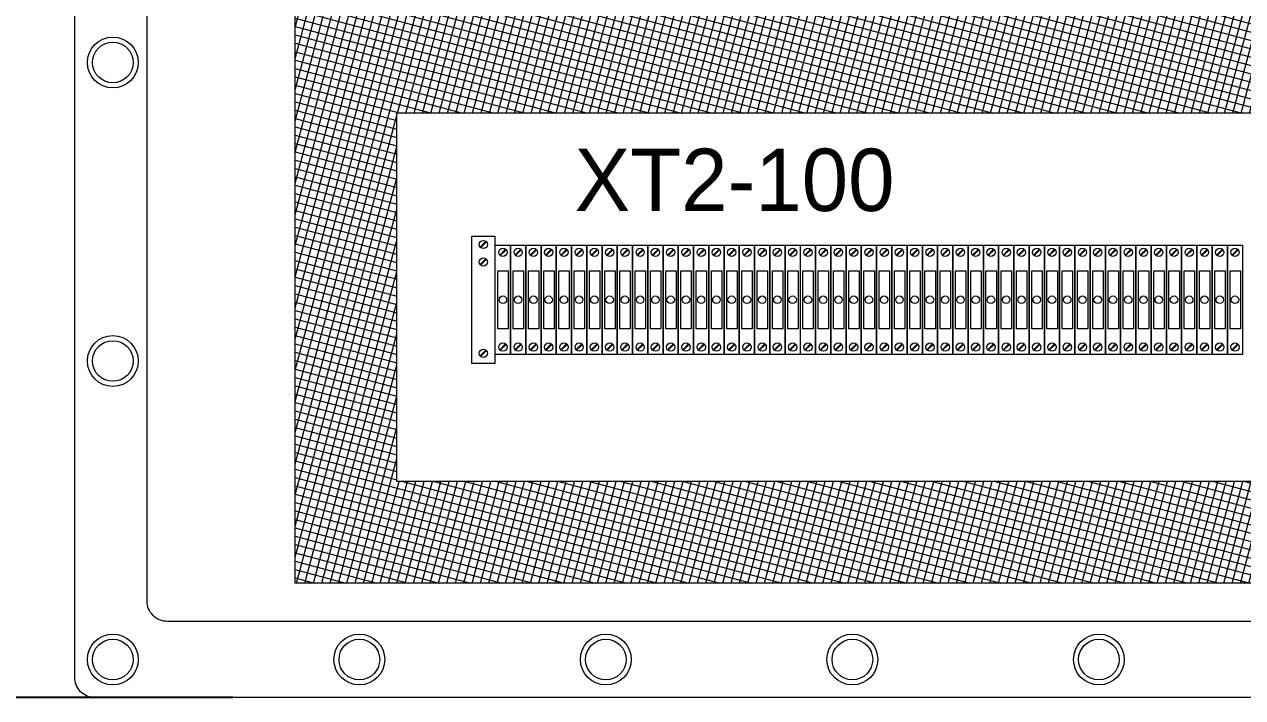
# Model space of a CAD drawing. Header units: millimetres. Extents: x 43457 to 72822, y 60284 to 123188.
# Drawn here: x 44166.6 to 44646, y 61256 to 61521 of the extents above; entities that cross this region are included whole.
import ezdxf

# ---------------------------------------------------------------- set-up
doc = ezdxf.new("R2010")
doc.units = ezdxf.units.MM
doc.header["$LTSCALE"] = 10
doc.header["$PDSIZE"] = -5
doc.layers.get('Defpoints').update_dxf_attribs({"lineweight": 18})
doc.layers.add('1轮廓实线层', color=7, linetype='Continuous', lineweight=18)
doc.layers.add('6文字层', color=3, linetype='Continuous', lineweight=18)
doc.styles.add('TH_GBDIM', font='', dxfattribs={"width": 0.8})
doc.styles.add('样式 1', font='', dxfattribs={"width": 0.9})
doc.styles.get('TH_GBDIM').set_extended_font_data('幼圆')
doc.styles.get('样式 1').set_extended_font_data('幼圆')
doc.dimstyles.new('TH_GBDIM', dxfattribs={"dimtxt": 3, "dimasz": 2.5, "dimexe": 2, "dimexo": 0, "dimgap": 1.5, "dimtad": 1, "dimdec": 1, "dimzin": 0, "dimdsep": 46, "dimtxsty": 'TH_GBDIM', "dimcen": 2.5, "dimdle": 5, "dimclrd": 4, "dimclre": 4, "dimclrt": 3, "dimadec": 0, "dimazin": 0, "dimtfac": 0.714286, "dimtdec": 1, "dimtmove": 0, "dimatfit": 3, "dimfxl": 1, "dimtolj": 1, "dimarcsym": 0})

# ---------------------------------------------------------------- blocks, each defined once
blk = doc.blocks.new('*D21')
at = {"layer": '1轮廓实线层', "color": 4, "linetype": 'Continuous', "lineweight": -2}
for p, q in [((44248.68, 61755.96), (44132.67, 61755.96)), ((44134.67, 61258.46), (44134.67, 61753.46)), ((44248.68, 61255.96), (44132.67, 61255.96))]:
    blk.add_line(p, q, dxfattribs=at)
at = {"layer": '1轮廓实线层', "color": 4}
for points in [[(44134.25, 61753.46), (44135.08, 61753.46), (44134.67, 61755.96)], [(44134.25, 61258.46), (44135.08, 61258.46), (44134.67, 61255.96)]]:
    blk.add_solid(points, dxfattribs=at)
at = {"layer": 'Defpoints', "color": 0}
for p in [(44134.67, 61755.96), (44248.68, 61755.96), (44248.68, 61255.96)]:
    blk.add_point(p, dxfattribs=at)
at = {"layer": '1轮廓实线层', "color": 3, "insert": (44108.17, 61505.96), "char_height": 50, "attachment_point": 5, "rotation": 90, "style": 'TH_GBDIM'}
blk.add_mtext('\\A1;500.0', dxfattribs=at)

msp = doc.modelspace()

# ---------------------------------------------------------------- hatches: boundary and pattern name
at = {"layer": '1轮廓实线层'}
h = msp.add_hatch(dxfattribs=at)
h.set_pattern_fill('ANSI37', color=4, angle=30, style=0)
h.set_pattern_definition([(75, (51.9008, 105.1475), (-3.0668145, 0.82175047), []), (165, (51.9008, 105.1475), (-0.82175047, -3.0668145), [])])
h.paths.add_polyline_path([(44273.21, 61710.84), (45096.65, 61710.84), (45096.65, 61301.08), (44273.21, 61301.08)])
edge = h.paths.add_edge_path(flags=16)
edge.add_line((44313.21, 61525.96), (44313.21, 61670.84))
edge.add_line((44313.21, 61670.84), (45055.65, 61670.84))
edge.add_line((45055.65, 61670.84), (45055.65, 61525.96))
edge.add_line((45055.65, 61485.96), (45055.65, 61341.08))
edge.add_line((45055.65, 61341.08), (44313.21, 61341.08))
edge.add_line((44313.21, 61341.08), (44313.21, 61485.96))
edge.add_line((45056.65, 61485.96), (44313.21, 61485.96))
edge.add_line((45056.65, 61525.96), (44313.21, 61525.96))

# ---------------------------------------------------------------- linework, layer by layer
for p, q in [((45056.65, 61485.96), (44313.21, 61485.96)), ((45056.65, 61341.08), (44313.21, 61341.08)), ((44611.54, 61301.08), (44531.54, 61301.08))]:
    msp.add_line(p, q, dxfattribs=at)
at = {"layer": '1轮廓实线层', "lineweight": 13}
for p, q in [((44342.73, 61437.53), (44351.73, 61437.53)), ((44342.73, 61387.53), (44342.73, 61437.53)), ((44345.98, 61433.26), (44348.27, 61435.56)), ((44346.18, 61433.06), (44348.48, 61435.36)), ((44351.73, 61437.53), (44351.73, 61387.53)), ((44351.94, 61391.08), (44351.94, 61434.08)), ((44351.94, 61434.08), (44357.94, 61434.08)), ((44353.69, 61430.18), (44355.99, 61432.47)), ((44353.89, 61429.97), (44356.19, 61432.27)), ((44357.94, 61434.08), (44357.94, 61391.08)), ((44357.94, 61434.08), (44363.94, 61434.08)), ((44357.94, 61391.08), (44357.94, 61434.08)), ((44359.69, 61430.18), (44361.99, 61432.47)), ((44359.89, 61429.97), (44362.19, 61432.27)), ((44363.94, 61434.08), (44363.94, 61391.08)), ((44363.94, 61434.08), (44369.94, 61434.08)), ((44363.94, 61391.08), (44363.94, 61434.08)), ((44365.69, 61430.18), (44367.99, 61432.47)), ((44365.89, 61429.97), (44368.19, 61432.27)), ((44369.94, 61434.08), (44369.94, 61391.08)), ((44369.94, 61434.08), (44375.94, 61434.08)), ((44369.94, 61391.08), (44369.94, 61434.08)), ((44371.69, 61430.18), (44373.99, 61432.47)), ((44371.9, 61429.97), (44374.19, 61432.27)), ((44375.94, 61434.08), (44375.94, 61391.08)), ((44375.94, 61434.08), (44381.94, 61434.08)), ((44375.94, 61391.08), (44375.94, 61434.08)), ((44377.7, 61430.18), (44379.99, 61432.47)), ((44377.9, 61429.97), (44380.19, 61432.27)), ((44381.94, 61434.08), (44381.94, 61391.08)), ((44381.95, 61434.08), (44387.95, 61434.08)), ((44381.95, 61391.08), (44381.95, 61434.08)), ((44383.7, 61430.18), (44385.99, 61432.47)), ((44383.9, 61429.97), (44386.2, 61432.27)), ((44387.95, 61434.08), (44387.95, 61391.08)), ((44387.95, 61434.08), (44393.95, 61434.08)), ((44387.95, 61391.08), (44387.95, 61434.08)), ((44389.7, 61430.18), (44392, 61432.47)), ((44389.9, 61429.97), (44392.2, 61432.27)), ((44393.95, 61434.08), (44393.95, 61391.08)), ((44393.95, 61434.08), (44399.95, 61434.08)), ((44393.95, 61391.08), (44393.95, 61434.08)), ((44395.7, 61430.18), (44398, 61432.47)), ((44395.9, 61429.97), (44398.2, 61432.27)), ((44399.95, 61434.08), (44399.95, 61391.08)), ((44399.95, 61434.08), (44405.95, 61434.08)), ((44399.95, 61391.08), (44399.95, 61434.08)), ((44401.7, 61430.18), (44404, 61432.47)), ((44401.9, 61429.97), (44404.2, 61432.27)), ((44405.95, 61434.08), (44405.95, 61391.08)), ((44405.95, 61434.08), (44411.95, 61434.08)), ((44405.95, 61391.08), (44405.95, 61434.08)), ((44407.7, 61430.18), (44410, 61432.47)), ((44407.9, 61429.97), (44410.2, 61432.27)), ((44411.95, 61434.08), (44411.95, 61391.08)), ((44411.95, 61434.08), (44417.95, 61434.08)), ((44411.95, 61391.08), (44411.95, 61434.08)), ((44413.7, 61430.18), (44416, 61432.47)), ((44413.9, 61429.97), (44416.2, 61432.27)), ((44417.95, 61434.08), (44417.95, 61391.08)), ((44417.95, 61434.08), (44423.95, 61434.08)), ((44417.95, 61391.08), (44417.95, 61434.08)), ((44419.7, 61430.18), (44422, 61432.47)), ((44419.91, 61429.97), (44422.2, 61432.27)), ((44423.95, 61434.08), (44423.95, 61391.08)), ((44423.96, 61434.08), (44429.96, 61434.08)), ((44423.96, 61391.08), (44423.96, 61434.08)), ((44425.71, 61430.18), (44428, 61432.47)), ((44425.91, 61429.97), (44428.21, 61432.27)), ((44429.96, 61434.08), (44429.96, 61391.08)), ((44429.96, 61434.08), (44435.96, 61434.08)), ((44429.96, 61391.08), (44429.96, 61434.08)), ((44431.71, 61430.18), (44434.01, 61432.47)), ((44431.91, 61429.97), (44434.21, 61432.27)), ((44435.96, 61434.08), (44435.96, 61391.08)), ((44435.96, 61434.08), (44441.96, 61434.08)), ((44435.96, 61391.08), (44435.96, 61434.08)), ((44437.71, 61430.18), (44440.01, 61432.47)), ((44437.91, 61429.97), (44440.21, 61432.27)), ((44441.96, 61434.08), (44441.96, 61391.08)), ((44441.96, 61434.08), (44447.96, 61434.08)), ((44441.96, 61391.08), (44441.96, 61434.08)), ((44443.71, 61430.18), (44446.01, 61432.47)), ((44443.91, 61429.97), (44446.21, 61432.27)), ((44447.96, 61434.08), (44447.96, 61391.08)), ((44447.96, 61434.08), (44453.96, 61434.08)), ((44447.96, 61391.08), (44447.96, 61434.08)), ((44449.71, 61430.18), (44452.01, 61432.47)), ((44449.91, 61429.97), (44452.21, 61432.27)), ((44453.96, 61434.08), (44453.96, 61391.08)), ((44453.96, 61434.08), (44459.96, 61434.08)), ((44453.96, 61391.08), (44453.96, 61434.08)), ((44455.71, 61430.18), (44458.01, 61432.47)), ((44455.91, 61429.97), (44458.21, 61432.27)), ((44459.96, 61434.08), (44459.96, 61391.08)), ((44459.96, 61434.08), (44465.96, 61434.08)), ((44459.96, 61391.08), (44459.96, 61434.08)), ((44461.71, 61430.18), (44464.01, 61432.47)), ((44461.92, 61429.97), (44464.21, 61432.27)), ((44465.96, 61434.08), (44465.96, 61391.08)), ((44465.96, 61434.08), (44471.96, 61434.08)), ((44465.96, 61391.08), (44465.96, 61434.08)), ((44467.72, 61430.18), (44470.01, 61432.47)), ((44467.92, 61429.97), (44470.21, 61432.27)), ((44471.96, 61434.08), (44471.96, 61391.08)), ((44471.97, 61434.08), (44477.97, 61434.08)), ((44471.97, 61391.08), (44471.97, 61434.08)), ((44473.72, 61430.18), (44476.01, 61432.47)), ((44473.92, 61429.97), (44476.22, 61432.27)), ((44477.97, 61434.08), (44477.97, 61391.08)), ((44477.97, 61434.08), (44483.97, 61434.08)), ((44477.97, 61391.08), (44477.97, 61434.08)), ((44479.72, 61430.18), (44482.02, 61432.47)), ((44479.92, 61429.97), (44482.22, 61432.27)), ((44483.97, 61434.08), (44483.97, 61391.08)), ((44483.97, 61434.08), (44489.97, 61434.08)), ((44483.97, 61391.08), (44483.97, 61434.08)), ((44485.72, 61430.18), (44488.02, 61432.47)), ((44485.92, 61429.97), (44488.22, 61432.27)), ((44489.97, 61434.08), (44489.97, 61391.08)), ((44489.97, 61434.08), (44495.97, 61434.08)), ((44489.97, 61391.08), (44489.97, 61434.08)), ((44491.72, 61430.18), (44494.02, 61432.47)), ((44491.92, 61429.97), (44494.22, 61432.27)), ((44495.97, 61434.08), (44495.97, 61391.08)), ((44495.97, 61434.08), (44501.97, 61434.08)), ((44495.97, 61391.08), (44495.97, 61434.08)), ((44497.72, 61430.18), (44500.02, 61432.47)), ((44497.92, 61429.97), (44500.22, 61432.27)), ((44501.97, 61434.08), (44501.97, 61391.08)), ((44501.97, 61434.08), (44507.97, 61434.08)), ((44501.97, 61391.08), (44501.97, 61434.08)), ((44503.72, 61430.18), (44506.02, 61432.47)), ((44503.92, 61429.97), (44506.22, 61432.27)), ((44507.97, 61434.08), (44507.97, 61391.08)), ((44507.97, 61434.08), (44513.97, 61434.08)), ((44507.97, 61391.08), (44507.97, 61434.08)), ((44509.72, 61430.18), (44512.02, 61432.47)), ((44509.93, 61429.97), (44512.22, 61432.27)), ((44513.97, 61434.08), (44513.97, 61391.08)), ((44513.98, 61434.08), (44519.98, 61434.08)), ((44513.98, 61391.08), (44513.98, 61434.08)), ((44515.73, 61430.18), (44518.02, 61432.47)), ((44515.93, 61429.97), (44518.23, 61432.27)), ((44519.98, 61434.08), (44519.98, 61391.08)), ((44519.98, 61434.08), (44525.98, 61434.08)), ((44519.98, 61391.08), (44519.98, 61434.08)), ((44521.73, 61430.18), (44524.03, 61432.47)), ((44521.93, 61429.97), (44524.23, 61432.27)), ((44525.98, 61434.08), (44525.98, 61391.08)), ((44525.98, 61434.08), (44531.98, 61434.08)), ((44525.98, 61391.08), (44525.98, 61434.08)), ((44527.73, 61430.18), (44530.03, 61432.47)), ((44527.93, 61429.97), (44530.23, 61432.27)), ((44531.98, 61434.08), (44531.98, 61391.08)), ((44531.98, 61434.08), (44537.98, 61434.08)), ((44531.98, 61391.08), (44531.98, 61434.08)), ((44533.73, 61430.18), (44536.03, 61432.47)), ((44533.93, 61429.97), (44536.23, 61432.27)), ((44537.98, 61434.08), (44537.98, 61391.08)), ((44537.98, 61434.08), (44543.98, 61434.08)), ((44537.98, 61391.08), (44537.98, 61434.08)), ((44539.73, 61430.18), (44542.03, 61432.47)), ((44539.93, 61429.97), (44542.23, 61432.27)), ((44543.98, 61434.08), (44543.98, 61391.08)), ((44543.98, 61434.08), (44549.98, 61434.08)), ((44543.98, 61391.08), (44543.98, 61434.08)), ((44545.73, 61430.18), (44548.03, 61432.47)), ((44545.93, 61429.97), (44548.23, 61432.27)), ((44549.98, 61434.08), (44549.98, 61391.08)), ((44549.98, 61434.08), (44555.98, 61434.08)), ((44549.98, 61391.08), (44549.98, 61434.08)), ((44551.73, 61430.18), (44554.03, 61432.47)), ((44551.94, 61429.97), (44554.23, 61432.27)), ((44555.98, 61434.08), (44555.98, 61391.08)), ((44555.98, 61434.08), (44561.98, 61434.08)), ((44555.98, 61391.08), (44555.98, 61434.08)), ((44557.74, 61430.18), (44560.03, 61432.47)), ((44557.94, 61429.97), (44560.23, 61432.27)), ((44561.98, 61434.08), (44561.98, 61391.08)), ((44561.99, 61434.08), (44567.99, 61434.08)), ((44561.99, 61391.08), (44561.99, 61434.08)), ((44563.74, 61430.18), (44566.03, 61432.47)), ((44563.94, 61429.97), (44566.24, 61432.27)), ((44567.99, 61434.08), (44567.99, 61391.08)), ((44567.99, 61434.08), (44573.99, 61434.08)), ((44567.99, 61391.08), (44567.99, 61434.08)), ((44569.74, 61430.18), (44572.04, 61432.47)), ((44569.94, 61429.97), (44572.24, 61432.27)), ((44573.99, 61434.08), (44573.99, 61391.08)), ((44573.99, 61434.08), (44579.99, 61434.08)), ((44573.99, 61391.08), (44573.99, 61434.08)), ((44575.74, 61430.18), (44578.04, 61432.47)), ((44575.94, 61429.97), (44578.24, 61432.27)), ((44579.99, 61434.08), (44579.99, 61391.08)), ((44579.99, 61434.08), (44585.99, 61434.08)), ((44579.99, 61391.08), (44579.99, 61434.08)), ((44581.74, 61430.18), (44584.04, 61432.47)), ((44581.94, 61429.97), (44584.24, 61432.27)), ((44585.99, 61434.08), (44585.99, 61391.08)), ((44585.99, 61434.08), (44591.99, 61434.08)), ((44585.99, 61391.08), (44585.99, 61434.08)), ((44587.74, 61430.18), (44590.04, 61432.47)), ((44587.94, 61429.97), (44590.24, 61432.27)), ((44591.99, 61434.08), (44591.99, 61391.08)), ((44591.99, 61434.08), (44597.99, 61434.08)), ((44591.99, 61391.08), (44591.99, 61434.08)), ((44593.74, 61430.18), (44596.04, 61432.47)), ((44593.94, 61429.97), (44596.24, 61432.27)), ((44597.99, 61434.08), (44597.99, 61391.08)), ((44597.99, 61434.08), (44603.99, 61434.08)), ((44597.99, 61391.08), (44597.99, 61434.08)), ((44599.74, 61430.18), (44602.04, 61432.47)), ((44599.95, 61429.97), (44602.24, 61432.27)), ((44603.99, 61434.08), (44603.99, 61391.08)), ((44604, 61434.08), (44610, 61434.08)), ((44604, 61391.08), (44604, 61434.08)), ((44605.75, 61430.18), (44608.04, 61432.47)), ((44605.95, 61429.97), (44608.25, 61432.27)), ((44610, 61434.08), (44610, 61391.08)), ((44610, 61434.08), (44616, 61434.08)), ((44610, 61391.08), (44610, 61434.08)), ((44611.75, 61430.18), (44614.05, 61432.47)), ((44611.95, 61429.97), (44614.25, 61432.27)), ((44616, 61434.08), (44616, 61391.08)), ((44616, 61434.08), (44622, 61434.08)), ((44616, 61391.08), (44616, 61434.08)), ((44617.75, 61430.18), (44620.05, 61432.47)), ((44617.95, 61429.97), (44620.25, 61432.27)), ((44622, 61434.08), (44622, 61391.08)), ((44622, 61434.08), (44628, 61434.08)), ((44622, 61391.08), (44622, 61434.08)), ((44623.75, 61430.18), (44626.05, 61432.47)), ((44623.95, 61429.97), (44626.25, 61432.27)), ((44628, 61434.08), (44628, 61391.08)), ((44628, 61434.08), (44634, 61434.08)), ((44628, 61391.08), (44628, 61434.08)), ((44629.75, 61430.18), (44632.05, 61432.47)), ((44629.95, 61429.97), (44632.25, 61432.27)), ((44634, 61434.08), (44634, 61391.08)), ((44634, 61434.08), (44640, 61434.08)), ((44634, 61391.08), (44634, 61434.08)), ((44635.75, 61430.18), (44638.05, 61432.47)), ((44635.95, 61429.97), (44638.25, 61432.27)), ((44640, 61434.08), (44640, 61391.08)), ((44640, 61434.08), (44646, 61434.08)), ((44640, 61391.08), (44640, 61434.08)), ((44641.75, 61430.18), (44644.05, 61432.47)), ((44641.96, 61429.97), (44644.25, 61432.27)), ((44646, 61434.08), (44646, 61391.08)), ((44345.98, 61426.39), (44348.27, 61428.69)), ((44346.18, 61426.19), (44348.48, 61428.49)), ((44345.98, 61390.44), (44348.27, 61392.74)), ((44346.18, 61390.24), (44348.48, 61392.54)), ((44353.69, 61392.88), (44355.99, 61395.18)), ((44353.89, 61392.68), (44356.19, 61394.98)), ((44359.69, 61392.88), (44361.99, 61395.18)), ((44359.89, 61392.68), (44362.19, 61394.98)), ((44365.69, 61392.88), (44367.99, 61395.18)), ((44365.89, 61392.68), (44368.19, 61394.98)), ((44371.69, 61392.88), (44373.99, 61395.18)), ((44371.9, 61392.68), (44374.19, 61394.98)), ((44377.7, 61392.88), (44379.99, 61395.18)), ((44377.9, 61392.68), (44380.19, 61394.98)), ((44383.7, 61392.88), (44385.99, 61395.18)), ((44383.9, 61392.68), (44386.2, 61394.98)), ((44389.7, 61392.88), (44392, 61395.18)), ((44389.9, 61392.68), (44392.2, 61394.98)), ((44395.7, 61392.88), (44398, 61395.18)), ((44395.9, 61392.68), (44398.2, 61394.98)), ((44401.7, 61392.88), (44404, 61395.18)), ((44401.9, 61392.68), (44404.2, 61394.98)), ((44407.7, 61392.88), (44410, 61395.18)), ((44407.9, 61392.68), (44410.2, 61394.98)), ((44413.7, 61392.88), (44416, 61395.18)), ((44413.9, 61392.68), (44416.2, 61394.98)), ((44419.7, 61392.88), (44422, 61395.18)), ((44419.91, 61392.68), (44422.2, 61394.98)), ((44425.71, 61392.88), (44428, 61395.18)), ((44425.91, 61392.68), (44428.21, 61394.98)), ((44431.71, 61392.88), (44434.01, 61395.18)), ((44431.91, 61392.68), (44434.21, 61394.98)), ((44437.71, 61392.88), (44440.01, 61395.18)), ((44437.91, 61392.68), (44440.21, 61394.98)), ((44443.71, 61392.88), (44446.01, 61395.18)), ((44443.91, 61392.68), (44446.21, 61394.98)), ((44449.71, 61392.88), (44452.01, 61395.18)), ((44449.91, 61392.68), (44452.21, 61394.98)), ((44455.71, 61392.88), (44458.01, 61395.18)), ((44455.91, 61392.68), (44458.21, 61394.98)), ((44461.71, 61392.88), (44464.01, 61395.18)), ((44461.92, 61392.68), (44464.21, 61394.98)), ((44467.72, 61392.88), (44470.01, 61395.18)), ((44467.92, 61392.68), (44470.21, 61394.98)), ((44473.72, 61392.88), (44476.01, 61395.18)), ((44473.92, 61392.68), (44476.22, 61394.98)), ((44479.72, 61392.88), (44482.02, 61395.18)), ((44479.92, 61392.68), (44482.22, 61394.98)), ((44485.72, 61392.88), (44488.02, 61395.18)), ((44485.92, 61392.68), (44488.22, 61394.98)), ((44491.72, 61392.88), (44494.02, 61395.18)), ((44491.92, 61392.68), (44494.22, 61394.98)), ((44497.72, 61392.88), (44500.02, 61395.18)), ((44497.92, 61392.68), (44500.22, 61394.98)), ((44503.72, 61392.88), (44506.02, 61395.18)), ((44503.92, 61392.68), (44506.22, 61394.98)), ((44509.72, 61392.88), (44512.02, 61395.18)), ((44509.93, 61392.68), (44512.22, 61394.98)), ((44515.73, 61392.88), (44518.02, 61395.18)), ((44515.93, 61392.68), (44518.23, 61394.98)), ((44521.73, 61392.88), (44524.03, 61395.18)), ((44521.93, 61392.68), (44524.23, 61394.98)), ((44527.73, 61392.88), (44530.03, 61395.18)), ((44527.93, 61392.68), (44530.23, 61394.98)), ((44533.73, 61392.88), (44536.03, 61395.18)), ((44533.93, 61392.68), (44536.23, 61394.98)), ((44539.73, 61392.88), (44542.03, 61395.18)), ((44539.93, 61392.68), (44542.23, 61394.98)), ((44545.73, 61392.88), (44548.03, 61395.18)), ((44545.93, 61392.68), (44548.23, 61394.98)), ((44551.73, 61392.88), (44554.03, 61395.18)), ((44551.94, 61392.68), (44554.23, 61394.98)), ((44557.74, 61392.88), (44560.03, 61395.18)), ((44557.94, 61392.68), (44560.23, 61394.98)), ((44563.74, 61392.88), (44566.03, 61395.18)), ((44563.94, 61392.68), (44566.24, 61394.98)), ((44569.74, 61392.88), (44572.04, 61395.18)), ((44569.94, 61392.68), (44572.24, 61394.98)), ((44575.74, 61392.88), (44578.04, 61395.18)), ((44575.94, 61392.68), (44578.24, 61394.98)), ((44581.74, 61392.88), (44584.04, 61395.18)), ((44581.94, 61392.68), (44584.24, 61394.98)), ((44587.74, 61392.88), (44590.04, 61395.18)), ((44587.94, 61392.68), (44590.24, 61394.98)), ((44593.74, 61392.88), (44596.04, 61395.18)), ((44593.94, 61392.68), (44596.24, 61394.98)), ((44599.74, 61392.88), (44602.04, 61395.18)), ((44599.95, 61392.68), (44602.24, 61394.98)), ((44605.75, 61392.88), (44608.04, 61395.18)), ((44605.95, 61392.68), (44608.25, 61394.98)), ((44611.75, 61392.88), (44614.05, 61395.18)), ((44611.95, 61392.68), (44614.25, 61394.98)), ((44617.75, 61392.88), (44620.05, 61395.18)), ((44617.95, 61392.68), (44620.25, 61394.98)), ((44623.75, 61392.88), (44626.05, 61395.18)), ((44623.95, 61392.68), (44626.25, 61394.98)), ((44629.75, 61392.88), (44632.05, 61395.18)), ((44629.95, 61392.68), (44632.25, 61394.98)), ((44635.75, 61392.88), (44638.05, 61395.18)), ((44635.95, 61392.68), (44638.25, 61394.98)), ((44641.75, 61392.88), (44644.05, 61395.18)), ((44641.96, 61392.68), (44644.25, 61394.98)), ((44351.73, 61387.53), (44342.73, 61387.53)), ((44357.94, 61391.08), (44351.94, 61391.08)), ((44363.94, 61391.08), (44357.94, 61391.08)), ((44369.94, 61391.08), (44363.94, 61391.08)), ((44375.94, 61391.08), (44369.94, 61391.08)), ((44381.94, 61391.08), (44375.94, 61391.08)), ((44387.95, 61391.08), (44381.95, 61391.08)), ((44393.95, 61391.08), (44387.95, 61391.08)), ((44399.95, 61391.08), (44393.95, 61391.08)), ((44405.95, 61391.08), (44399.95, 61391.08)), ((44411.95, 61391.08), (44405.95, 61391.08)), ((44417.95, 61391.08), (44411.95, 61391.08)), ((44423.95, 61391.08), (44417.95, 61391.08)), ((44429.96, 61391.08), (44423.96, 61391.08)), ((44435.96, 61391.08), (44429.96, 61391.08)), ((44441.96, 61391.08), (44435.96, 61391.08)), ((44447.96, 61391.08), (44441.96, 61391.08)), ((44453.96, 61391.08), (44447.96, 61391.08)), ((44459.96, 61391.08), (44453.96, 61391.08)), ((44465.96, 61391.08), (44459.96, 61391.08)), ((44471.96, 61391.08), (44465.96, 61391.08)), ((44477.97, 61391.08), (44471.97, 61391.08)), ((44483.97, 61391.08), (44477.97, 61391.08)), ((44489.97, 61391.08), (44483.97, 61391.08)), ((44495.97, 61391.08), (44489.97, 61391.08)), ((44501.97, 61391.08), (44495.97, 61391.08)), ((44507.97, 61391.08), (44501.97, 61391.08)), ((44513.97, 61391.08), (44507.97, 61391.08)), ((44519.98, 61391.08), (44513.98, 61391.08)), ((44525.98, 61391.08), (44519.98, 61391.08)), ((44531.98, 61391.08), (44525.98, 61391.08)), ((44537.98, 61391.08), (44531.98, 61391.08)), ((44543.98, 61391.08), (44537.98, 61391.08)), ((44549.98, 61391.08), (44543.98, 61391.08)), ((44555.98, 61391.08), (44549.98, 61391.08)), ((44561.98, 61391.08), (44555.98, 61391.08)), ((44567.99, 61391.08), (44561.99, 61391.08)), ((44573.99, 61391.08), (44567.99, 61391.08)), ((44579.99, 61391.08), (44573.99, 61391.08)), ((44585.99, 61391.08), (44579.99, 61391.08)), ((44591.99, 61391.08), (44585.99, 61391.08)), ((44597.99, 61391.08), (44591.99, 61391.08)), ((44603.99, 61391.08), (44597.99, 61391.08)), ((44610, 61391.08), (44604, 61391.08)), ((44616, 61391.08), (44610, 61391.08)), ((44622, 61391.08), (44616, 61391.08)), ((44628, 61391.08), (44622, 61391.08)), ((44634, 61391.08), (44628, 61391.08)), ((44640, 61391.08), (44634, 61391.08)), ((44646, 61391.08), (44640, 61391.08))]:
    msp.add_line(p, q, dxfattribs=at)
at = {"layer": '1轮廓实线层'}
for points in [[(44186.45, 61747.96, -0.414214), (44194.45, 61755.96), (45178.45, 61755.96, -0.414214), (45186.45, 61747.96), (45186.45, 61263.96, -0.414214), (45178.45, 61255.96), (44194.45, 61255.96, -0.414214), (44186.45, 61263.96)], [(44214.93, 61717.96, -0.414214), (44222.93, 61725.96), (45146.93, 61725.96, -0.414214), (45154.93, 61717.96), (45154.93, 61293.96, -0.414214), (45146.93, 61285.96), (44222.93, 61285.96, -0.414214), (44214.93, 61293.96)]]:
    msp.add_lwpolyline(points, format="xyb", close=True, dxfattribs=at)
msp.add_lwpolyline([(44273.21, 61710.84), (45096.65, 61710.84), (45096.65, 61301.08), (44273.21, 61301.08)], close=True, dxfattribs=at)
msp.add_lwpolyline([(45055.65, 61485.96), (45055.65, 61341.08), (44313.21, 61341.08), (44313.21, 61485.96)], dxfattribs=at)
at = {"layer": '1轮廓实线层', "lineweight": 13}
for points in [[(44352.97, 61423.91), (44357.05, 61423.91), (44357.05, 61401.15), (44352.97, 61401.15)], [(44358.98, 61423.91), (44363.06, 61423.91), (44363.06, 61401.15), (44358.98, 61401.15)], [(44364.98, 61423.91), (44369.06, 61423.91), (44369.06, 61401.15), (44364.98, 61401.15)], [(44370.98, 61423.91), (44375.06, 61423.91), (44375.06, 61401.15), (44370.98, 61401.15)], [(44376.98, 61423.91), (44381.06, 61423.91), (44381.06, 61401.15), (44376.98, 61401.15)], [(44382.98, 61423.91), (44387.06, 61423.91), (44387.06, 61401.15), (44382.98, 61401.15)], [(44388.98, 61423.91), (44393.06, 61423.91), (44393.06, 61401.15), (44388.98, 61401.15)], [(44394.98, 61423.91), (44399.06, 61423.91), (44399.06, 61401.15), (44394.98, 61401.15)], [(44400.98, 61423.91), (44405.07, 61423.91), (44405.07, 61401.15), (44400.98, 61401.15)], [(44406.99, 61423.91), (44411.07, 61423.91), (44411.07, 61401.15), (44406.99, 61401.15)], [(44412.99, 61423.91), (44417.07, 61423.91), (44417.07, 61401.15), (44412.99, 61401.15)], [(44418.99, 61423.91), (44423.07, 61423.91), (44423.07, 61401.15), (44418.99, 61401.15)], [(44424.99, 61423.91), (44429.07, 61423.91), (44429.07, 61401.15), (44424.99, 61401.15)], [(44430.99, 61423.91), (44435.07, 61423.91), (44435.07, 61401.15), (44430.99, 61401.15)], [(44436.99, 61423.91), (44441.07, 61423.91), (44441.07, 61401.15), (44436.99, 61401.15)], [(44442.99, 61423.91), (44447.07, 61423.91), (44447.07, 61401.15), (44442.99, 61401.15)], [(44449, 61423.91), (44453.08, 61423.91), (44453.08, 61401.15), (44449, 61401.15)], [(44455, 61423.91), (44459.08, 61423.91), (44459.08, 61401.15), (44455, 61401.15)], [(44461, 61423.91), (44465.08, 61423.91), (44465.08, 61401.15), (44461, 61401.15)], [(44467, 61423.91), (44471.08, 61423.91), (44471.08, 61401.15), (44467, 61401.15)], [(44473, 61423.91), (44477.08, 61423.91), (44477.08, 61401.15), (44473, 61401.15)], [(44479, 61423.91), (44483.08, 61423.91), (44483.08, 61401.15), (44479, 61401.15)], [(44485, 61423.91), (44489.08, 61423.91), (44489.08, 61401.15), (44485, 61401.15)], [(44491, 61423.91), (44495.09, 61423.91), (44495.09, 61401.15), (44491, 61401.15)], [(44497.01, 61423.91), (44501.09, 61423.91), (44501.09, 61401.15), (44497.01, 61401.15)], [(44503.01, 61423.91), (44507.09, 61423.91), (44507.09, 61401.15), (44503.01, 61401.15)], [(44509.01, 61423.91), (44513.09, 61423.91), (44513.09, 61401.15), (44509.01, 61401.15)], [(44515.01, 61423.91), (44519.09, 61423.91), (44519.09, 61401.15), (44515.01, 61401.15)], [(44521.01, 61423.91), (44525.09, 61423.91), (44525.09, 61401.15), (44521.01, 61401.15)], [(44527.01, 61423.91), (44531.09, 61423.91), (44531.09, 61401.15), (44527.01, 61401.15)], [(44533.01, 61423.91), (44537.09, 61423.91), (44537.09, 61401.15), (44533.01, 61401.15)], [(44539.02, 61423.91), (44543.1, 61423.91), (44543.1, 61401.15), (44539.02, 61401.15)], [(44545.02, 61423.91), (44549.1, 61423.91), (44549.1, 61401.15), (44545.02, 61401.15)], [(44551.02, 61423.91), (44555.1, 61423.91), (44555.1, 61401.15), (44551.02, 61401.15)], [(44557.02, 61423.91), (44561.1, 61423.91), (44561.1, 61401.15), (44557.02, 61401.15)], [(44563.02, 61423.91), (44567.1, 61423.91), (44567.1, 61401.15), (44563.02, 61401.15)], [(44569.02, 61423.91), (44573.1, 61423.91), (44573.1, 61401.15), (44569.02, 61401.15)], [(44575.02, 61423.91), (44579.1, 61423.91), (44579.1, 61401.15), (44575.02, 61401.15)], [(44581.02, 61423.91), (44585.11, 61423.91), (44585.11, 61401.15), (44581.02, 61401.15)], [(44587.03, 61423.91), (44591.11, 61423.91), (44591.11, 61401.15), (44587.03, 61401.15)], [(44593.03, 61423.91), (44597.11, 61423.91), (44597.11, 61401.15), (44593.03, 61401.15)], [(44599.03, 61423.91), (44603.11, 61423.91), (44603.11, 61401.15), (44599.03, 61401.15)], [(44605.03, 61423.91), (44609.11, 61423.91), (44609.11, 61401.15), (44605.03, 61401.15)], [(44611.03, 61423.91), (44615.11, 61423.91), (44615.11, 61401.15), (44611.03, 61401.15)], [(44617.03, 61423.91), (44621.11, 61423.91), (44621.11, 61401.15), (44617.03, 61401.15)], [(44623.03, 61423.91), (44627.11, 61423.91), (44627.11, 61401.15), (44623.03, 61401.15)], [(44629.04, 61423.91), (44633.12, 61423.91), (44633.12, 61401.15), (44629.04, 61401.15)], [(44635.04, 61423.91), (44639.12, 61423.91), (44639.12, 61401.15), (44635.04, 61401.15)], [(44641.04, 61423.91), (44645.12, 61423.91), (44645.12, 61401.15), (44641.04, 61401.15)]]:
    msp.add_lwpolyline(points, close=True, dxfattribs=at)
at = {"layer": '1轮廓实线层'}
for centre, radius in [((44201.45, 61505.96), 10), ((44201.45, 61505.96), 8), ((44201.45, 61388.46), 10), ((44201.45, 61388.46), 8), ((44201.45, 61270.96), 10), ((44201.45, 61270.96), 8), ((44298.45, 61270.96), 10), ((44298.45, 61270.96), 8), ((44395.45, 61270.96), 10), ((44395.45, 61270.96), 8), ((44492.45, 61270.96), 10), ((44492.45, 61270.96), 8), ((44589.45, 61270.96), 10), ((44589.45, 61270.96), 8)]:
    msp.add_circle(centre, radius, dxfattribs=at)
at = {"layer": '1轮廓实线层', "lineweight": 13}
for centre, radius in [((44347.23, 61434.31), 1.63), ((44354.94, 61431.22), 1.63), ((44360.94, 61431.22), 1.63), ((44366.94, 61431.22), 1.63), ((44372.94, 61431.22), 1.63), ((44378.94, 61431.22), 1.63), ((44384.95, 61431.22), 1.63), ((44390.95, 61431.22), 1.63), ((44396.95, 61431.22), 1.63), ((44402.95, 61431.22), 1.63), ((44408.95, 61431.22), 1.63), ((44414.95, 61431.22), 1.63), ((44420.95, 61431.22), 1.63), ((44426.96, 61431.22), 1.63), ((44432.96, 61431.22), 1.63), ((44438.96, 61431.22), 1.63), ((44444.96, 61431.22), 1.63), ((44450.96, 61431.22), 1.63), ((44456.96, 61431.22), 1.63), ((44462.96, 61431.22), 1.63), ((44468.96, 61431.22), 1.63), ((44474.97, 61431.22), 1.63), ((44480.97, 61431.22), 1.63), ((44486.97, 61431.22), 1.63), ((44492.97, 61431.22), 1.63), ((44498.97, 61431.22), 1.63), ((44504.97, 61431.22), 1.63), ((44510.97, 61431.22), 1.63), ((44516.98, 61431.22), 1.63), ((44522.98, 61431.22), 1.63), ((44528.98, 61431.22), 1.63), ((44534.98, 61431.22), 1.63), ((44540.98, 61431.22), 1.63), ((44546.98, 61431.22), 1.63), ((44552.98, 61431.22), 1.63), ((44558.98, 61431.22), 1.63), ((44564.99, 61431.22), 1.63), ((44570.99, 61431.22), 1.63), ((44576.99, 61431.22), 1.63), ((44582.99, 61431.22), 1.63), ((44588.99, 61431.22), 1.63), ((44594.99, 61431.22), 1.63), ((44600.99, 61431.22), 1.63), ((44607, 61431.22), 1.63), ((44613, 61431.22), 1.63), ((44619, 61431.22), 1.63), ((44625, 61431.22), 1.63), ((44631, 61431.22), 1.63), ((44637, 61431.22), 1.63), ((44643, 61431.22), 1.63), ((44347.23, 61427.44), 1.63), ((44354.94, 61412.58), 1.47), ((44360.94, 61412.58), 1.47), ((44366.94, 61412.58), 1.47), ((44372.94, 61412.58), 1.47), ((44378.94, 61412.58), 1.47), ((44384.95, 61412.58), 1.47), ((44390.95, 61412.58), 1.47), ((44396.95, 61412.58), 1.47), ((44402.95, 61412.58), 1.47), ((44408.95, 61412.58), 1.47), ((44414.95, 61412.58), 1.47), ((44420.95, 61412.58), 1.47), ((44426.96, 61412.58), 1.47), ((44432.96, 61412.58), 1.47), ((44438.96, 61412.58), 1.47), ((44444.96, 61412.58), 1.47), ((44450.96, 61412.58), 1.47), ((44456.96, 61412.58), 1.47), ((44462.96, 61412.58), 1.47), ((44468.96, 61412.58), 1.47), ((44474.97, 61412.58), 1.47), ((44480.97, 61412.58), 1.47), ((44486.97, 61412.58), 1.47), ((44492.97, 61412.58), 1.47), ((44498.97, 61412.58), 1.47), ((44504.97, 61412.58), 1.47), ((44510.97, 61412.58), 1.47), ((44516.98, 61412.58), 1.47), ((44522.98, 61412.58), 1.47), ((44528.98, 61412.58), 1.47), ((44534.98, 61412.58), 1.47), ((44540.98, 61412.58), 1.47), ((44546.98, 61412.58), 1.47), ((44552.98, 61412.58), 1.47), ((44558.98, 61412.58), 1.47), ((44564.99, 61412.58), 1.47), ((44570.99, 61412.58), 1.47), ((44576.99, 61412.58), 1.47), ((44582.99, 61412.58), 1.47), ((44588.99, 61412.58), 1.47), ((44594.99, 61412.58), 1.47), ((44600.99, 61412.58), 1.47), ((44607, 61412.58), 1.47), ((44613, 61412.58), 1.47), ((44619, 61412.58), 1.47), ((44625, 61412.58), 1.47), ((44631, 61412.58), 1.47), ((44637, 61412.58), 1.47), ((44643, 61412.58), 1.47), ((44347.23, 61391.49), 1.63), ((44354.94, 61393.93), 1.63), ((44360.94, 61393.93), 1.63), ((44366.94, 61393.93), 1.63), ((44372.94, 61393.93), 1.63), ((44378.94, 61393.93), 1.63), ((44384.95, 61393.93), 1.63), ((44390.95, 61393.93), 1.63), ((44396.95, 61393.93), 1.63), ((44402.95, 61393.93), 1.63), ((44408.95, 61393.93), 1.63), ((44414.95, 61393.93), 1.63), ((44420.95, 61393.93), 1.63), ((44426.96, 61393.93), 1.63), ((44432.96, 61393.93), 1.63), ((44438.96, 61393.93), 1.63), ((44444.96, 61393.93), 1.63), ((44450.96, 61393.93), 1.63), ((44456.96, 61393.93), 1.63), ((44462.96, 61393.93), 1.63), ((44468.96, 61393.93), 1.63), ((44474.97, 61393.93), 1.63), ((44480.97, 61393.93), 1.63), ((44486.97, 61393.93), 1.63), ((44492.97, 61393.93), 1.63), ((44498.97, 61393.93), 1.63), ((44504.97, 61393.93), 1.63), ((44510.97, 61393.93), 1.63), ((44516.98, 61393.93), 1.63), ((44522.98, 61393.93), 1.63), ((44528.98, 61393.93), 1.63), ((44534.98, 61393.93), 1.63), ((44540.98, 61393.93), 1.63), ((44546.98, 61393.93), 1.63), ((44552.98, 61393.93), 1.63), ((44558.98, 61393.93), 1.63), ((44564.99, 61393.93), 1.63), ((44570.99, 61393.93), 1.63), ((44576.99, 61393.93), 1.63), ((44582.99, 61393.93), 1.63), ((44588.99, 61393.93), 1.63), ((44594.99, 61393.93), 1.63), ((44600.99, 61393.93), 1.63), ((44607, 61393.93), 1.63), ((44613, 61393.93), 1.63), ((44619, 61393.93), 1.63), ((44625, 61393.93), 1.63), ((44631, 61393.93), 1.63), ((44637, 61393.93), 1.63), ((44643, 61393.93), 1.63)]:
    msp.add_circle(centre, radius, dxfattribs=at)

# ---------------------------------------------------------------- texts
at = {"layer": '6文字层', "style": '样式 1'}
msp.add_text('XT2-100', height=24.542, dxfattribs=at).set_placement((44383.15, 61447.49))

# ---------------------------------------------------------------- dimensions: what is measured, and where the dimension line sits
at = {"layer": '1轮廓实线层', "color": 4}
dim = msp.add_linear_dim(base=(44134.67, 61755.96), p1=(44248.68, 61255.96), p2=(44248.68, 61755.96), angle=90, dimstyle='TH_GBDIM', override={"dimtxt": 50, "dimarcsym": 1}, dxfattribs=at)
dim.commit()
dim.dimension.update_dxf_attribs({"geometry": '*D21', "text_midpoint": (44108.17, 61505.96)})

doc.saveas('drawing.dxf')
